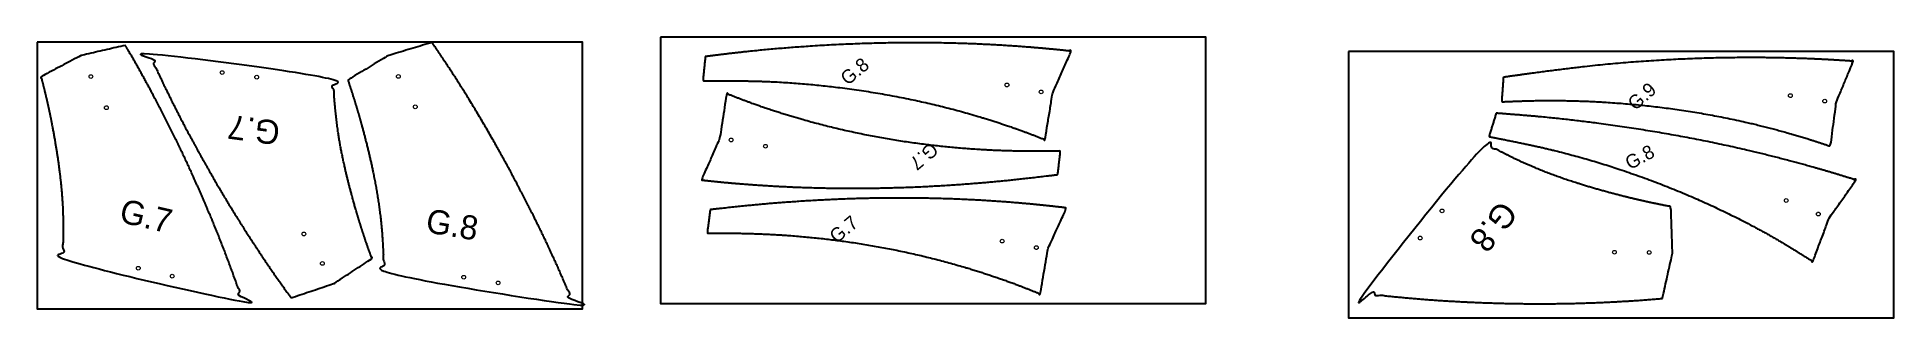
# Model space of a CAD drawing. Header units: inches. Extents: x 2 to 322, y 1 to 49.
import ezdxf

# ---------------------------------------------------------------- set-up
doc = ezdxf.new("R2010")
doc.units = ezdxf.units.IN
doc.header["$MEASUREMENT"] = 0
doc.layers.add('Annotation', color=7, linetype='Continuous', lineweight=9)
doc.layers.add('Drilling', color=3, linetype='Continuous', lineweight=13)
doc.layers.add('Cut Sheet', color=1, linetype='Continuous')
doc.styles.add('Tw Cen MT', font='')
doc.styles.get('Tw Cen MT').set_extended_font_data('Tw Cen MT')

msp = doc.modelspace()

# ---------------------------------------------------------------- linework, layer by layer
for points, weights, knots in [([(70.09, 48.28), (70.34, 47.92), (73.63, 43.08), (79.42, 33.84), (86.3, 21.13), (91.23, 10.84), (93.72, 5), (94.65, 2.82), (83.7, 4.64), (72.75, 6.45), (61.79, 8.27), (61.72, 10.99), (61.48, 18.29), (59.31, 29.54), (56.89, 37.89), (55.56, 41.79), (57.81, 43.16), (60.06, 44.52), (62.31, 45.89), (62.38, 45.94), (62.46, 45.97), (62.54, 45.99), (65.05, 46.76), (67.57, 47.52), (70.09, 48.28)], [1, 1, 1, 1, 1, 1, 1, 1, 1, 1, 1, 1, 1, 1, 1, 1, 1, 1, 1, 0.994712016731, 0.994712016731, 1, 1, 1, 1], [0, 0, 0, 0, 1.332977, 17.554346, 32.68122, 44.660505, 51.76039, 51.76039, 51.76039, 52.76039, 52.76039, 52.76039, 60.923774, 74.630992, 86.981084, 86.981084, 86.981084, 87.981084, 87.981084, 87.981084, 88.233155, 88.233155, 88.233155, 89.233155, 89.233155, 89.233155, 89.233155]), ([(117.2, 45.84), (119.27, 46.1), (125.74, 46.9), (137.31, 47.86), (152.07, 48.39), (166.64, 48.02), (176.08, 47.23), (180.28, 46.77), (179.23, 44.36), (178.17, 41.95), (177.11, 39.55), (177.08, 39.47), (177.05, 39.39), (177.04, 39.3), (176.62, 36.71), (176.19, 34.11), (175.77, 31.51), (174.37, 32.07), (167.83, 34.56), (154.86, 38.36), (140.1, 40.74), (127.04, 41.7), (120.44, 41.66), (116.78, 41.64), (116.92, 43.04), (117.06, 44.44), (117.2, 45.84)], [1, 1, 1, 1, 1, 1, 1, 1, 1, 1, 1, 0.994712016731, 0.994712016731, 1, 1, 1, 1, 1, 1, 1, 1, 1, 1, 1, 1, 1, 1], [0, 0, 0, 0, 6.261305, 19.542479, 34.837001, 50.548897, 63.232679, 63.232679, 63.232679, 64.232679, 64.232679, 64.232679, 64.48475, 64.48475, 64.48475, 65.48475, 65.48475, 65.48475, 70.009599, 86.464458, 105.923858, 114.743114, 125.723176, 125.723176, 125.723176, 126.723176, 126.723176, 126.723176, 126.723176]), ([(17.21, 47.78), (17.84, 46.7), (20.23, 42.56), (24.6, 34.43), (29.95, 23.13), (34.35, 12.43), (36.72, 5.73), (37.59, 3.29), (27.18, 5.71), (16.77, 8.13), (6.37, 10.56), (6.47, 13.43), (6.65, 19.66), (5.5, 29.5), (3.99, 37.2), (2.88, 41.55), (2.67, 42.37), (4.93, 43.57), (7.2, 44.77), (9.47, 45.96), (9.55, 46), (9.63, 46.03), (9.71, 46.05), (12.21, 46.63), (14.71, 47.21), (17.21, 47.78)], [1, 1, 1, 1, 1, 1, 1, 1, 1, 1, 1, 1, 1, 1, 1, 1, 1, 1, 1, 1, 0.994436348712, 0.994436348712, 1, 1, 1, 1], [0, 0, 0, 0, 3.76441, 14.334801, 27.678948, 41.253148, 49.015291, 49.015291, 49.015291, 50.015291, 50.015291, 50.015291, 58.635429, 68.695491, 79.627406, 82.171022, 82.171022, 82.171022, 83.171022, 83.171022, 83.171022, 83.429589, 83.429589, 83.429589, 84.429589, 84.429589, 84.429589, 84.429589]), ([(45.79, 4.21), (45.05, 5.22), (42.27, 9.11), (37.14, 16.79), (30.74, 27.52), (25.33, 37.75), (22.33, 44.19), (21.23, 46.54), (31.82, 45.13), (42.41, 43.71), (53, 42.3), (53.18, 39.43), (53.6, 33.21), (55.69, 23.53), (57.93, 16.01), (59.44, 11.78), (59.74, 10.98), (57.6, 9.58), (55.45, 8.17), (53.31, 6.76), (53.24, 6.71), (53.16, 6.67), (53.08, 6.65), (50.65, 5.83), (48.22, 5.02), (45.79, 4.21)], [1, 1, 1, 1, 1, 1, 1, 1, 1, 1, 1, 1, 1, 1, 1, 1, 1, 1, 1, 1, 0.994436348712, 0.994436348712, 1, 1, 1, 1], [0, 0, 0, 0, 3.76441, 14.334801, 27.678948, 41.253148, 49.015291, 49.015291, 49.015291, 50.015291, 50.015291, 50.015291, 58.635429, 68.695491, 79.627406, 82.171022, 82.171022, 82.171022, 83.171022, 83.171022, 83.171022, 83.429589, 83.429589, 83.429589, 84.429589, 84.429589, 84.429589, 84.429589]), ([(254.79, 42.27), (260.17, 43.02), (270.24, 44.42), (286.25, 45.58), (300.99, 45.8), (311, 45.33), (315.12, 45.04), (314.16, 42.72), (313.2, 40.4), (312.23, 38.08), (312.2, 38), (312.18, 37.91), (312.17, 37.83), (311.84, 35.34), (311.52, 32.85), (311.19, 30.36), (307.62, 31.59), (299.03, 34.16), (285.3, 36.9), (271.83, 38.16), (261.59, 38.33), (256.38, 38.12), (254.48, 38.04), (254.59, 39.45), (254.69, 40.86), (254.79, 42.27)], [1, 1, 1, 1, 1, 1, 1, 1, 1, 1, 0.994198043192, 0.994198043192, 1, 1, 1, 1, 1, 1, 1, 1, 1, 1, 1, 1, 1, 1], [0, 0, 0, 0, 16.304422, 30.492588, 48.108441, 60.515982, 60.515982, 60.515982, 61.515982, 61.515982, 61.515982, 61.780037, 61.780037, 61.780037, 62.780037, 62.780037, 62.780037, 74.101881, 89.625091, 104.707615, 114.629271, 120.335009, 120.335009, 120.335009, 121.335009, 121.335009, 121.335009, 121.335009]), ([(177.96, 25.48), (175.98, 25.24), (170.87, 24.61), (161.96, 23.78), (151.21, 23.18), (139.3, 23.04), (127.72, 23.48), (119.98, 24.16), (116.52, 24.54), (117.55, 26.89), (118.59, 29.24), (119.62, 31.58), (119.65, 31.66), (119.68, 31.74), (119.69, 31.83), (120.09, 34.36), (120.49, 36.9), (120.88, 39.43), (124.09, 38.14), (131.23, 35.6), (142.79, 32.56), (154.61, 30.57), (165.66, 29.61), (173.32, 29.46), (177.49, 29.53), (178.44, 29.54), (178.28, 28.19), (178.12, 26.84), (177.96, 25.48)], [1, 1, 1, 1, 1, 1, 1, 1, 1, 1, 1, 1, 0.994436348712, 0.994436348712, 1, 1, 1, 1, 1, 1, 1, 1, 1, 1, 1, 1, 1, 1, 1], [0, 0, 0, 0, 5.975137, 15.456099, 26.828038, 38.283961, 51.150765, 61.58676, 61.58676, 61.58676, 62.58676, 62.58676, 62.58676, 62.845327, 62.845327, 62.845327, 63.845327, 63.845327, 63.845327, 74.206394, 86.54806, 99.651982, 110.106593, 119.803732, 122.629168, 122.629168, 122.629168, 123.629168, 123.629168, 123.629168, 123.629168]), ([(253.55, 36.07), (255.63, 35.91), (262.12, 35.42), (273.66, 34.08), (288.24, 31.68), (302.45, 28.44), (311.54, 25.81), (315.57, 24.53), (314.06, 22.38), (312.55, 20.23), (311.04, 18.08), (310.99, 18.01), (310.95, 17.93), (310.92, 17.85), (309.99, 15.39), (309.07, 12.93), (308.14, 10.47), (306.88, 11.29), (300.96, 15.02), (288.99, 21.3), (274.99, 26.55), (262.38, 30.06), (255.9, 31.33), (252.3, 32.03), (252.72, 33.38), (253.13, 34.72), (253.55, 36.07)], [1, 1, 1, 1, 1, 1, 1, 1, 1, 1, 1, 0.994712016731, 0.994712016731, 1, 1, 1, 1, 1, 1, 1, 1, 1, 1, 1, 1, 1, 1], [0, 0, 0, 0, 6.261305, 19.542479, 34.837001, 50.548897, 63.232679, 63.232679, 63.232679, 64.232679, 64.232679, 64.232679, 64.48475, 64.48475, 64.48475, 65.48475, 65.48475, 65.48475, 70.009599, 86.464458, 105.923858, 114.743114, 125.723176, 125.723176, 125.723176, 126.723176, 126.723176, 126.723176, 126.723176]), ([(282.21, 4.1), (281.77, 4.06), (275.94, 3.57), (265.05, 3.05), (250.6, 3.28), (239.22, 4.04), (232.89, 4.73), (230.54, 4.99), (237.5, 13.64), (244.45, 22.29), (251.41, 30.95), (253.82, 29.68), (260.29, 26.31), (271.16, 22.69), (279.63, 20.7), (283.67, 19.94), (283.76, 17.31), (283.85, 14.68), (283.94, 12.05), (283.94, 11.97), (283.94, 11.89), (283.92, 11.8), (283.35, 9.24), (282.78, 6.67), (282.21, 4.1)], [1, 1, 1, 1, 1, 1, 1, 1, 1, 1, 1, 1, 1, 1, 1, 1, 1, 1, 1, 0.994712016731, 0.994712016731, 1, 1, 1, 1], [0, 0, 0, 0, 1.332977, 17.554346, 32.68122, 44.660505, 51.76039, 51.76039, 51.76039, 52.76039, 52.76039, 52.76039, 60.923774, 74.630992, 86.981084, 86.981084, 86.981084, 87.981084, 87.981084, 87.981084, 88.233155, 88.233155, 88.233155, 89.233155, 89.233155, 89.233155, 89.233155]), ([(118.04, 19.42), (120.02, 19.64), (125.14, 20.22), (134.05, 20.95), (144.81, 21.45), (156.71, 21.46), (168.29, 20.9), (176.03, 20.14), (179.48, 19.72), (178.42, 17.38), (177.37, 15.05), (176.31, 12.71), (176.27, 12.63), (176.25, 12.55), (176.23, 12.46), (175.81, 9.94), (175.39, 7.41), (174.96, 4.88), (171.77, 6.2), (164.65, 8.81), (153.13, 11.98), (141.33, 14.09), (130.29, 15.17), (122.63, 15.39), (118.46, 15.37), (117.52, 15.37), (117.69, 16.72), (117.86, 18.07), (118.04, 19.42)], [1, 1, 1, 1, 1, 1, 1, 1, 1, 1, 1, 1, 0.994436348712, 0.994436348712, 1, 1, 1, 1, 1, 1, 1, 1, 1, 1, 1, 1, 1, 1, 1], [0, 0, 0, 0, 5.975137, 15.456099, 26.828038, 38.283961, 51.150765, 61.58676, 61.58676, 61.58676, 62.58676, 62.58676, 62.58676, 62.845327, 62.845327, 62.845327, 63.845327, 63.845327, 63.845327, 74.206394, 86.54806, 99.651982, 110.106593, 119.803732, 122.629168, 122.629168, 122.629168, 123.629168, 123.629168, 123.629168, 123.629168])]:
    msp.add_rational_spline(points, weights, degree=3, knots=knots)
at = {"layer": 'Cut Sheet'}
for points in [[(2, 48.31), (2, 2.31), (96, 2.31), (96, 48.31)], [(109.47, 49.2), (109.47, 3.2), (203.47, 3.2), (203.47, 49.2)], [(228.11, 46.74), (228.11, 0.74), (322.11, 0.74), (322.11, 46.74)]]:
    msp.add_lwpolyline(points, close=True, dxfattribs=at)
at = {"layer": 'Drilling'}
for centre, radius in [((11.27, 42.39), 0.323), ((33.91, 43.08), 0.323), ((39.86, 42.29), 0.323), ((64.28, 42.42), 0.322), ((169.21, 40.94), 0.323), ((175.09, 39.74), 0.323), ((304.27, 39.1), 0.322), ((310.19, 38.16), 0.322), ((13.94, 37.02), 0.323), ((67.2, 37.17), 0.322), ((121.65, 31.45), 0.322), ((127.56, 30.37), 0.322), ((244.22, 19.21), 0.323), ((303.56, 21), 0.322), ((309.09, 18.67), 0.322), ((48, 15.23), 0.323), ((168.38, 14), 0.323), ((174.27, 12.87), 0.323), ((240.46, 14.53), 0.323), ((19.45, 9.31), 0.323), ((51.18, 10.14), 0.323), ((273.94, 12.07), 0.323), ((279.94, 12.04), 0.323), ((25.3, 7.95), 0.323), ((75.55, 7.76), 0.322), ((81.47, 6.78), 0.322)]:
    msp.add_circle(centre, radius, dxfattribs=at)

# ---------------------------------------------------------------- texts
at = {"layer": 'Annotation', "color": 7, "attachment_point": 7, "line_spacing_factor": 0.481418, "style": 'Tw Cen MT'}
for s, insert, char_height, rotation in [('{\\H0.59259x;G.8}', (141.78, 40.73), 4, 40.0083), ('{\\H0.59259x;G.9}', (277.56, 36.39), 4, 41.4972), ('{\\H0.59259x;G.7}', (44.09, 34.7), 7, 172.3997), ('{\\H0.59259x;G.7}', (156.06, 31.2), 4, 220.1503), ('{\\H0.59259x;G.8}', (276.64, 26.2), 4, 28.6294), ('{\\H0.59259x;G.7}', (15.97, 17.27), 7, 346.8968), ('{\\H0.59259x;G.8}', (68.82, 15.49), 7, 350.5773), ('{\\H0.59259x;G.8}', (254.25, 21.29), 7, 231.214), ('{\\H0.59259x;G.7}', (139.87, 13.48), 4, 39.5524)]:
    msp.add_mtext(s, dxfattribs=dict(at, insert=insert, char_height=char_height, rotation=rotation))

doc.saveas('drawing.dxf')
